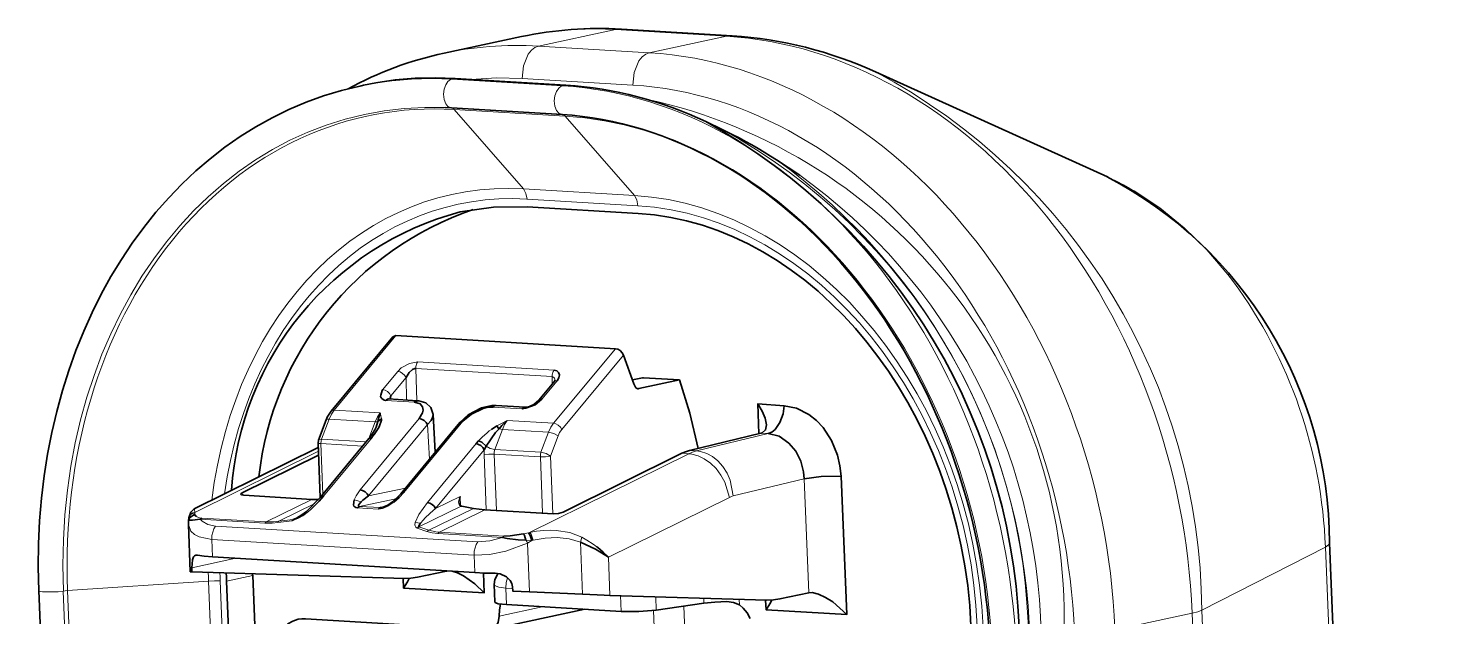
# Model space of a CAD drawing. Header units: millimetres. Extents: x 0 to 174, y 0 to 33.
# Drawn here: x 26.841 to 28.778, y 27.403 to 28.202 of the extents above; entities that cross this region are included whole.
import ezdxf

# ---------------------------------------------------------------- set-up
doc = ezdxf.new("R2010")
doc.units = ezdxf.units.MM
doc.layers.add('PDF_Geomertry', color=7, linetype='Continuous', true_color=0x405f80)

# ---------------------------------------------------------------- blocks, each defined once
blk = doc.blocks.new('SYM_BSB04473_001')
at = {"layer": 'PDF_Geomertry', "color": 7, "lineweight": 35}
for points in [[(0.8016, 3.513), (0.4866, 3.6556, 0.091971), (0.292, 3.7048), (0.1415, 3.7138, 0.067166), (0.0056, 3.7037), (-0.0994, 3.6812, 0.072013), (-0.2301, 3.6327)], [(0.6097, -1.9019), (0.6091, -1.899), (0.6095, -1.8953), (0.6102, -1.894), (0.6105, -1.8935), (0.611, -1.8931), (0.6517, -1.8578), (0.6895, -1.8178, 0.187054), (0.8516, -1.299), (0.6823, 2.8734, 0.271753), (0.2559, 3.588, 0.095127), (0.066, 3.6378), (-0.0845, 3.6469), (-0.1117, 3.6477), (-0.139, 3.647), (-0.1659, 3.6447), (-0.1924, 3.6408), (-0.2091, 3.6376), (-0.2138, 3.6365)], [(0.8015, 3.513, -0.277426), (1.1035, 3.0153), (1.2728, -1.1572), (1.2731, -1.2027), (1.2687, -1.2592), (1.259, -1.3148), (1.2452, -1.3648), (1.228, -1.4102)], [(0.1641, 3.4631), (0.0135, 3.4722), (-0.0326, 3.4717), (-0.0778, 3.4652, 0.322089), (-0.3884, 3.0866)], [(-0.6502, 2.9501), (-0.4809, -1.2223, 0.342168), (0.0922, -1.9803)]]:
    blk.add_lwpolyline(points, format="xyb", dxfattribs=at)
at = {"layer": 'PDF_Geomertry', "color": 7, "lineweight": 13}
for points in [[(0.1415, 3.7138), (0.1376, 3.7138), (0.1335, 3.7133), (0.2841, 3.7042), (0.1792, 3.6817), (0.0287, 3.6908), (0.1335, 3.7133), (0.1059, 3.7141), (0.0784, 3.7134), (0.0512, 3.711), (0.0241, 3.7073), (0.0056, 3.7037)], [(0.292, 3.7048), (0.2881, 3.7048), (0.2841, 3.7042)], [(0.1792, 3.6817), (0.1744, 3.6798), (0.1697, 3.6762), (0.1652, 3.6708), (0.1587, 3.6549), (0.157, 3.6377), (0.0065, 3.6467), (-0.0284, 3.6474), (-0.063, 3.6455)], [(-0.0858, 3.6047), (-0.0876, 3.6062), (-0.0885, 3.6065), (-0.0895, 3.6067), (-0.0944, 3.6087), (-0.0974, 3.6124), (-0.0995, 3.6183), (-0.1003, 3.6252), (-0.0995, 3.6323), (-0.0974, 3.6383), (-0.0944, 3.6427), (-0.091, 3.6452), (-0.0892, 3.6458), (-0.1166, 3.6467), (-0.1437, 3.6459), (-0.1706, 3.6437), (-0.1972, 3.6398), (-0.2138, 3.6365)], [(-0.0845, 3.6469), (-0.0892, 3.6458), (0.0613, 3.6367), (0.0595, 3.6362), (0.0562, 3.6337), (0.0531, 3.6292), (0.051, 3.6233), (0.0502, 3.6162), (0.051, 3.6092), (0.0531, 3.6034), (0.0563, 3.5997), (0.061, 3.5977), (0.062, 3.5974), (0.063, 3.5972), (0.0648, 3.5956), (0.0915, 3.5933), (0.1183, 3.5892), (0.1452, 3.5837), (0.172, 3.5763), (0.199, 3.5674), (0.2256, 3.5569)], [(0.066, 3.6378), (0.0613, 3.6367)], [(0.1591, 3.4876), (0.1623, 3.4815), (0.1637, 3.4737), (0.0131, 3.4827), (0.0117, 3.4905), (0.0084, 3.4966)], [(-0.1847, 3.1837), (-0.1862, 3.1919), (-0.2488, 3.1956), (-0.1649, 3.2972)], [(0.1331, 3.2792), (0.0491, 3.1779), (-0.0137, 3.1816), (-0.0224, 3.1772), (-0.0278, 3.1742)], [(-0.1353, 3.2613), (-0.1365, 3.2595), (-0.1378, 3.2549), (-0.138, 3.2524), (0.0472, 3.2413), (0.0473, 3.2438), (0.0487, 3.2484), (0.0498, 3.2502), (-0.1353, 3.2613), (-0.1465, 3.2592), (-0.1577, 3.253), (-0.1626, 3.2483), (-0.1831, 3.2234), (-0.1798, 3.2227), (-0.1766, 3.2208), (-0.1738, 3.2181), (-0.172, 3.2152), (-0.1513, 3.2401), (-0.1533, 3.243), (-0.156, 3.2456), (-0.1592, 3.2476), (-0.1626, 3.2483)], [(0.0481, 3.0547), (0.0449, 3.133), (0.0552, 3.1605), (0.0574, 3.1654), (0.0602, 3.1695), (0.144, 3.2706)], [(-0.1505, 3.2092), (-0.1513, 3.2401)], [(-0.1366, 3.2084), (-0.138, 3.2524)], [(0.0497, 3.2338), (0.0505, 3.2345), (0.0515, 3.2351), (0.0526, 3.2353), (0.054, 3.2353), (0.0334, 3.2105), (0.032, 3.2105), (0.0309, 3.2102), (0.0298, 3.2097), (0.0291, 3.209)], [(0.0474, 3.2312), (0.0472, 3.2413), (0.0497, 3.2402), (0.0505, 3.239), (0.0512, 3.2359)], [(0.1715, 3.2397), (0.1566, 3.2365)], [(0.1627, 3.2251), (0.1648, 3.2249)], [(-0.1788, 3.2087), (-0.1397, 3.2063)], [(-0.172, 3.2152), (-0.1717, 3.2105)], [(0.0063, 3.1976), (-0.0328, 3.1999)], [(-0.2702, 3.1548), (-0.2697, 3.1555), (-0.2688, 3.1559), (-0.2659, 3.1562), (-0.2556, 3.1835), (-0.193, 3.1798), (-0.2016, 3.1569)], [(-0.2599, 3.1823), (-0.2594, 3.1828), (-0.2585, 3.1834), (-0.2556, 3.1835), (-0.2526, 3.1902), (-0.2488, 3.1956), (-0.2502, 3.1956), (-0.2513, 3.1953), (-0.2531, 3.1941)], [(-0.1333, 3.1841), (-0.2134, 3.0872), (-0.2191, 3.0791), (-0.2219, 3.0735)], [(-0.1862, 3.1919), (-0.1899, 3.1865), (-0.193, 3.1798), (-0.191, 3.1799), (-0.1897, 3.1802)], [(-0.074, 3.1805), (-0.1541, 3.0835)], [(-0.0137, 3.1816), (-0.0173, 3.176), (-0.0203, 3.1695), (0.0423, 3.1658), (0.0453, 3.1723), (0.0491, 3.1779), (0.0524, 3.177), (0.0556, 3.1752), (0.0584, 3.1726), (0.0602, 3.1695)], [(-0.1944, 3.1624), (-0.1973, 3.1585), (-0.2635, 3.0785)], [(-0.1195, 3.129), (-0.1222, 3.1759), (-0.2023, 3.0791), (-0.1522, 3.0897)], [(-0.0353, 3.1695), (-0.0381, 3.1674), (-0.0417, 3.1644), (-0.0474, 3.1592), (-0.0527, 3.154)], [(-0.0249, 3.1703), (-0.0226, 3.1698), (-0.0203, 3.1695), (-0.0306, 3.142), (0.032, 3.1383), (0.0313, 3.1353), (0.0312, 3.1322), (-0.0316, 3.1359), (-0.0285, 3.0592)], [(0.108, 3.0098), (0.1028, 3.0135), (0.0945, 3.019), (0.0876, 3.0228), (0.0713, 3.0291), (0.0528, 3.032), (0.0456, 3.0323), (0.0359, 3.0319), (0.026, 3.0309), (0.0167, 3.0292), (0.2328, 3.1362), (0.237, 3.1358), (0.2456, 3.1335), (0.254, 3.1295), (0.2623, 3.1235), (0.2699, 3.1162), (0.2766, 3.1074), (0.2819, 3.0977), (0.2881, 3.077), (0.2908, 3.0781), (0.2934, 3.079), (0.2891, 3.1002), (0.2848, 3.1101), (0.2791, 3.119), (0.2724, 3.1265), (0.2649, 3.1324), (0.2572, 3.1367), (0.249, 3.1394), (0.2433, 3.1401), (0.3408, 3.1638), (0.3313, 3.1644)], [(0.0342, 3.0555), (0.0312, 3.1322), (0.0384, 3.1323), (0.0449, 3.133), (0.0391, 3.1366), (0.032, 3.1383), (0.0423, 3.1658), (0.0494, 3.164), (0.0552, 3.1605)], [(-0.2703, 3.1397), (-0.4381, 3.0566), (-0.4381, 3.056), (-0.4383, 3.0541)], [(-0.4099, 3.038), (-0.4123, 3.0344), (-0.4151, 3.0251), (-0.4152, 3.0199), (-0.0588, 2.9985), (-0.0587, 3.0037), (-0.0559, 3.013), (-0.0537, 3.0167), (-0.0373, 3.0179), (-0.0202, 3.0226), (-0.108, 3.0278), (-0.1158, 3.0288), (-0.1228, 3.0306), (-0.1363, 3.0352), (-0.138, 3.0363), (-0.139, 3.0383), (-0.1391, 3.0397), (-0.1387, 3.0427), (-0.134, 3.0537), (-0.1223, 3.0701), (-0.0562, 3.1501)], [(-0.2052, 3.1524), (-0.2659, 3.1562), (-0.2667, 3.1533), (-0.2669, 3.1501), (-0.2697, 3.1503), (-0.2705, 3.1506), (-0.2706, 3.1508), (-0.2708, 3.1509), (-0.2708, 3.1509), (-0.2708, 3.1509)], [(-0.2641, 3.0815), (-0.2669, 3.1501), (-0.2099, 3.1466)], [(-0.0426, 3.1465), (-0.0369, 3.1434), (-0.0306, 3.142), (-0.0315, 3.1391), (-0.0316, 3.1359), (-0.039, 3.1359), (-0.0453, 3.1352), (-0.0453, 3.1385), (-0.0449, 3.1417), (-0.1112, 3.0617), (-0.1187, 3.0553), (-0.1258, 3.0485), (-0.1277, 3.0465), (-0.1316, 3.042), (-0.1387, 3.0427)], [(0.2338, 3.1406), (0.2433, 3.1401), (0.238, 3.1385), (0.2328, 3.1362), (0.2234, 3.1369)], [(-0.0453, 3.1352), (-0.0423, 3.0601)], [(0.396, 2.9472), (0.3898, 3.1024), (0.2934, 3.079)], [(-0.3735, 3.0801), (-0.3737, 3.0831)], [(-0.439, 3.0615), (-0.439, 3.0615), (-0.439, 3.0615), (-0.4388, 3.0613), (-0.4388, 3.0609), (-0.4381, 3.0566), (-0.441, 3.0558), (-0.4435, 3.0541), (-0.4463, 3.0491)], [(-0.2792, 3.0742), (-0.3412, 3.0435), (-0.3313, 3.0435), (-0.3241, 3.0444), (-0.3248, 3.0437), (-0.3253, 3.0427)], [(-0.2945, 3.0519), (-0.3047, 3.047), (-0.3241, 3.0444), (-0.2752, 3.0685)], [(-0.2124, 3.0709), (-0.2212, 3.0735), (-0.2219, 3.0734)], [(-0.2174, 3.0627), (-0.189, 3.061), (-0.1828, 3.0619), (-0.1759, 3.0651), (-0.168, 3.0703)], [(-0.1649, 3.0751), (-0.2145, 3.0647), (-0.186, 3.063), (-0.181, 3.0641)], [(-0.1681, 3.0702), (-0.1708, 3.0702)], [(-0.0762, 3.0652), (-0.1337, 3.0367), (-0.1201, 3.0322), (-0.0597, 3.062)], [(-0.0773, 3.0656), (-0.0778, 3.0783), (-0.1112, 3.0617)], [(0.1258, 2.9437), (0.1237, 2.9956), (0.2881, 3.077)], [(-0.4467, 3.0462), (-0.4466, 3.0462), (-0.4467, 3.0453), (-0.4469, 3.0445)], [(-0.4381, 3.056), (-0.441, 3.0552), (-0.4435, 3.0535), (-0.4455, 3.0513), (-0.4465, 3.0485)], [(-0.436, 3.0508), (-0.4331, 3.0495), (-0.4317, 3.0492), (-0.4288, 3.0488), (-0.3412, 3.0435), (-0.3422, 3.0428), (-0.3431, 3.042)], [(-0.0537, 3.0167), (-0.4099, 3.038), (-0.4205, 3.0401), (-0.4281, 3.0444), (-0.4308, 3.0472), (-0.3431, 3.042), (-0.3333, 3.042), (-0.3253, 3.0427), (-0.3058, 3.0453), (-0.2973, 3.0485), (-0.2917, 3.0519), (-0.284, 3.0578), (-0.2808, 3.0606)], [(-0.2919, 3.0519), (-0.2941, 3.0523)], [(-0.044, 3.0602), (-0.106, 3.0295), (-0.1106, 3.0299), (-0.1201, 3.0322), (-0.1215, 3.0315), (-0.1228, 3.0306)], [(-0.4469, 3.0401), (-0.4435, 3.0309), (-0.4388, 3.0265), (-0.4322, 3.0233), (-0.4152, 3.0199), (-0.4142, 2.996)], [(-0.0183, 3.0242), (-0.106, 3.0295), (-0.107, 3.0288), (-0.108, 3.0278)], [(0.0213, 3.0188), (0.0194, 3.0255), (0.0181, 3.028), (0.0167, 3.0292), (0.0149, 3.0288), (0.0083, 3.0273)], [(0.0887, 2.9452), (0.0858, 3.016), (0.0703, 3.0208), (0.0542, 3.0224), (0.0377, 3.0216), (0.0213, 3.0188), (0.0195, 3.0184), (0.0138, 3.0149), (0.0128, 3.0169), (0.0117, 3.0187), (0.0195, 3.0184)], [(0.0858, 3.016), (0.0877, 3.0228)], [(-0.0578, 2.9747), (-0.0588, 2.9985), (-0.0378, 2.9994), (-0.0156, 3.004), (0.0138, 3.0149), (0.0166, 2.9484)], [(-0.4424, 2.9813), (-0.3824, 2.9941)], [(-0.4199, 2.9749), (-0.4198, 2.9691), (-0.4197, 2.9631), (-0.4113, 2.9635), (-0.4037, 2.9633)], [(-0.4041, 2.9744), (-0.404, 2.9688), (-0.4037, 2.9633), (-0.3891, 2.6047)], [(-0.3952, 2.9628), (-0.3595, 2.9705)], [(-0.0133, 2.9677), (-0.0153, 2.961), (-0.0159, 2.9537), (-0.0063, 2.9531)], [(-0.6502, 2.9501), (-0.6502, 2.9499), (-0.6502, 2.9499), (-0.6501, 2.9498), (-0.6495, 2.9495), (-0.6452, 2.9485), (-0.6241, 2.9487), (-0.6169, 2.9495)], [(-0.611, 2.9502), (-0.6142, 2.9499), (-0.6169, 2.9495), (-0.5909, 2.3078)], [(-0.5852, 2.311), (-0.611, 2.9502), (-0.4197, 2.9631), (-0.3951, 2.3581)], [(-0.0315, 2.9585), (-0.0312, 2.9577), (-0.0306, 2.9572), (-0.029, 2.956), (-0.0253, 2.9549), (-0.0159, 2.9537), (-0.0149, 2.9312)], [(-0.0249, 2.9156), (0.0338, 2.9281)], [(0.1399, 2.9433), (0.1408, 2.9217)], [(0.188, 2.9419), (0.1887, 2.9237)], [(0.226, 2.9291), (0.2338, 2.737)], [(0.2535, 2.933), (0.2533, 2.9398)], [(0.3016, 2.9306), (0.3013, 2.9383)], [(0.1848, 2.9233), (0.1922, 2.742)], [(1.086, -1.253), (1.0938, -1.251), (1.0991, -1.2491), (0.9298, 2.9234), (0.9245, 2.9213), (0.9167, 2.9194)]]:
    blk.add_lwpolyline(points, dxfattribs=at)
for points in [[(0.0065, 3.6467), (0.0081, 3.664), (0.0147, 3.6798), (0.0191, 3.6852), (0.0238, 3.6888), (0.0287, 3.6908, 0.14219), (-0.2278, 3.6333)], [(0.8017, 3.5128), (0.8062, 3.5109), (0.8151, 3.5066), (0.8237, 3.502), (0.8323, 3.4973), (0.838, 3.494), (0.873, 3.4708), (0.906, 3.4438), (0.9369, 3.4135), (0.9653, 3.3803), (0.9731, 3.3701, -0.149394), (1.0977, 3.0094), (0.9298, 2.9234, 0.275546), (0.4866, 3.6556)], [(0.7056, -1.799, 0.187268), (0.8638, -1.2926), (0.8648, -1.2919), (0.8658, -1.2913), (0.6963, 2.881), (0.6955, 2.8805), (0.6945, 2.8799, 0.2722), (0.2784, 3.5773)], [(0.7559, -1.7309, 0.153248), (0.8658, -1.2913), (0.8808, -1.2806), (0.7115, 2.8917), (0.6963, 2.881, 0.236094), (0.3522, 3.5359)], [(0.7762, -1.6992, 0.153429), (0.8808, -1.2806), (0.8849, -1.2794), (0.893, -1.2783), (0.9119, -1.2778), (0.7426, 2.8945), (0.7237, 2.8942), (0.7156, 2.8931), (0.7115, 2.8917, 0.236284), (0.3837, 3.5152)], [(1.1035, 3.0153), (1.1033, 3.0138), (1.1022, 3.0124), (1.0977, 3.0094), (1.267, -1.1631), (1.0991, -1.2491, -0.191951), (0.9277, -1.7851)], [(0.6391, -1.9441, 0.29997), (0.9812, -1.2755), (1.086, -1.253), (0.9167, 2.9194), (0.8119, 2.8969)]]:
    blk.add_lwpolyline(points, format="xyb", dxfattribs=at)
at = {"layer": 'PDF_Geomertry', "color": 7, "lineweight": 35}
for points in [[(0.0609, 3.5977), (-0.0897, 3.6067), (-0.0977, 3.6072), (-0.0894, 3.6066), (0.0612, 3.5976)], [(0.3837, 3.5152), (0.3522, 3.5359), (0.3438, 3.5412), (0.3355, 3.5465), (0.3272, 3.5515), (0.3185, 3.5565), (0.3099, 3.5612), (0.3013, 3.5659), (0.2926, 3.5703), (0.2837, 3.5748), (0.2784, 3.5773), (0.2559, 3.588)], [(-0.2598, 3.1823), (-0.2584, 3.1859), (-0.2531, 3.1941), (-0.1692, 3.2955), (-0.1649, 3.2972), (0.1331, 3.2792), (0.1363, 3.2784), (0.1395, 3.2766), (0.1422, 3.2738), (0.144, 3.2706), (0.1584, 3.2315), (0.1587, 3.2306), (0.1591, 3.2297), (0.1599, 3.2277), (0.161, 3.2262), (0.1637, 3.2248), (0.1642, 3.2248), (0.1648, 3.2249), (0.2202, 3.2367)], [(-0.138, 3.2523), (-0.1394, 3.2522), (-0.1426, 3.2509), (-0.147, 3.2469), (-0.1513, 3.2399)], [(0.0512, 3.2363), (0.0497, 3.2338), (0.0291, 3.209), (0.0222, 3.2033), (0.014, 3.1999), (0.0102, 3.1997)], [(0.0498, 3.2502), (0.0537, 3.2492), (0.056, 3.2469), (0.0572, 3.2437), (0.0565, 3.2398), (0.054, 3.2353)], [(0.1565, 3.2367), (0.1698, 3.2395)], [(0.1698, 3.2397), (0.1715, 3.2397), (0.2202, 3.2367), (0.2344, 3.1913), (0.2455, 3.1434)], [(-0.1831, 3.2234), (-0.1833, 3.2233), (-0.1835, 3.2224), (-0.1856, 3.216), (-0.1858, 3.2144), (-0.1853, 3.2134), (-0.184, 3.2115), (-0.1808, 3.2092), (-0.1788, 3.2087), (-0.178, 3.2097), (-0.177, 3.2102), (-0.1759, 3.2106), (-0.1749, 3.2108), (-0.1358, 3.2083), (-0.1337, 3.2081), (-0.1244, 3.2054), (-0.1176, 3.1992), (-0.1145, 3.1898), (-0.1151, 3.1858), (-0.1172, 3.1817), (-0.1222, 3.1759), (-0.124, 3.179), (-0.1267, 3.1815), (-0.1301, 3.1833), (-0.1333, 3.1841), (-0.1287, 3.1919), (-0.1278, 3.1956), (-0.1287, 3.2003), (-0.1319, 3.2041), (-0.1397, 3.2063), (-0.1358, 3.2084)], [(-0.1758, 3.2108), (-0.1749, 3.2108)], [(-0.1719, 3.2151), (-0.1734, 3.2106)], [(0.0334, 3.2105), (0.024, 3.203), (0.0117, 3.1981), (0.0063, 3.1976), (0.0102, 3.1997), (-0.029, 3.202), (-0.0299, 3.2019), (-0.0309, 3.2016), (-0.032, 3.2009), (-0.0328, 3.1999), (-0.0394, 3.1995), (-0.0466, 3.1978), (-0.0624, 3.1903), (-0.074, 3.1805), (-0.0783, 3.179), (-0.1584, 3.082), (-0.1576, 3.0828), (-0.1566, 3.0833), (-0.1555, 3.0835), (-0.1541, 3.0835), (-0.1606, 3.0766), (-0.168, 3.0703)], [(0.3265, 3.204), (0.3326, 3.1941), (0.3367, 3.1845), (0.3385, 3.1758), (0.3373, 3.1688), (0.3327, 3.1648), (0.3313, 3.1644), (0.3309, 3.1642), (0.2338, 3.1406), (0.2285, 3.1391), (0.2234, 3.1369), (0.0623, 3.057), (0.0559, 3.0551), (0.0485, 3.0547), (-0.044, 3.0602), (-0.0517, 3.0609), (-0.0597, 3.062), (-0.0755, 3.0651), (-0.0758, 3.0651), (-0.0762, 3.0652), (-0.0785, 3.0667), (-0.0795, 3.0705), (-0.0778, 3.0783)], [(-0.0783, 3.179), (-0.067, 3.1892), (-0.0487, 3.1987), (-0.0349, 3.2019), (-0.029, 3.2019)], [(0.3281, 3.1635), (0.3265, 3.204), (0.3624, 3.2017), (0.3794, 3.1983), (0.3958, 3.1899), (0.4062, 3.1817), (0.4155, 3.1719), (0.4269, 3.1542), (0.4349, 3.1342), (0.4383, 3.1201), (0.4398, 3.1058), (0.4474, 2.9176), (0.3378, 2.9241), (0.3373, 2.9372)], [(0.3624, 3.2017), (0.3609, 3.1906), (0.3567, 3.179), (0.3502, 3.1695), (0.3456, 3.1659), (0.3408, 3.1638), (0.3555, 3.1601), (0.3687, 3.1509), (0.3781, 3.1398), (0.3849, 3.1263), (0.3888, 3.1116), (0.3898, 3.1024), (0.4127, 3.1052), (0.4398, 3.1058)], [(-0.2599, 3.1823), (-0.2702, 3.1548), (-0.2708, 3.1509), (-0.2678, 3.0767)], [(-0.1897, 3.1802), (-0.1847, 3.1837), (-0.1848, 3.1819), (-0.1877, 3.1731), (-0.189, 3.1706), (-0.1944, 3.1624), (-0.1991, 3.1603), (-0.1937, 3.1687), (-0.1919, 3.1724)], [(-0.1862, 3.1919), (-0.1891, 3.1826), (-0.1897, 3.1802), (-0.192, 3.1724)], [(-0.1145, 3.1899), (-0.1117, 3.1385)], [(-0.0137, 3.1816), (-0.0209, 3.1749), (-0.0249, 3.1703), (-0.0295, 3.1654), (-0.0426, 3.1465)], [(-0.1973, 3.1585), (-0.2015, 3.1569), (-0.199, 3.1603)], [(-0.0251, 3.1703), (-0.0278, 3.1742), (-0.0353, 3.1695)], [(-0.436, 3.0508), (-0.4378, 3.0523), (-0.4383, 3.0541), (-0.4456, 3.0492), (-0.4467, 3.0462), (-0.4465, 3.0485), (-0.4463, 3.0491), (-0.4438, 3.0567), (-0.439, 3.0615), (-0.2705, 3.1449)], [(-0.2678, 3.077), (-0.2016, 3.157)], [(-0.2701, 3.1345), (-0.3737, 3.0831), (-0.3752, 3.0823), (-0.3756, 3.0817), (-0.3756, 3.0813), (-0.3756, 3.0812), (-0.3756, 3.081), (-0.3753, 3.0808), (-0.3747, 3.0804), (-0.3717, 3.0798), (-0.2792, 3.0742), (-0.2702, 3.0741)], [(-0.2023, 3.0791), (-0.2042, 3.082), (-0.207, 3.0847), (-0.2102, 3.0865), (-0.2134, 3.0872)], [(-0.1838, 3.0633), (-0.176, 3.0666), (-0.1708, 3.0702), (-0.1633, 3.0766), (-0.1583, 3.082)], [(-0.2808, 3.0606), (-0.2763, 3.0648), (-0.2694, 3.0719), (-0.2635, 3.0785), (-0.2648, 3.0785), (-0.266, 3.0783), (-0.267, 3.0777), (-0.2677, 3.077), (-0.2867, 3.0578), (-0.2941, 3.0523), (-0.2988, 3.0494), (-0.3003, 3.0485), (-0.3047, 3.047), (-0.3052, 3.0463), (-0.3058, 3.0453)], [(-0.2217, 3.0735), (-0.2227, 3.067), (-0.222, 3.0651), (-0.2195, 3.0631), (-0.2174, 3.0627), (-0.216, 3.064), (-0.2145, 3.0647), (-0.2148, 3.0648), (-0.2158, 3.0651), (-0.2159, 3.0653), (-0.216, 3.0659), (-0.216, 3.0663), (-0.2155, 3.0674), (-0.2124, 3.0709), (-0.2101, 3.073), (-0.2023, 3.079)], [(-0.184, 3.0633), (-0.186, 3.063), (-0.1876, 3.0623), (-0.189, 3.061)], [(-0.1112, 3.0617), (-0.1131, 3.0648), (-0.1159, 3.0674), (-0.1191, 3.0692), (-0.1223, 3.0701)], [(-0.4467, 3.0462), (-0.4469, 3.0445), (-0.447, 3.0401)], [(-0.4288, 3.0488), (-0.4299, 3.0481), (-0.4308, 3.0472), (-0.4412, 3.0459), (-0.4456, 3.0459), (-0.4465, 3.0462), (-0.4466, 3.0462)], [(-0.1316, 3.042), (-0.1338, 3.0383), (-0.134, 3.0373), (-0.134, 3.037), (-0.1337, 3.0367), (-0.1351, 3.036), (-0.1363, 3.0352)], [(-0.4469, 3.0401), (-0.4444, 2.9759), (-0.4423, 2.9756), (-0.4424, 2.9813), (-0.4416, 2.9922), (-0.4401, 2.996), (-0.4387, 2.9974), (-0.4369, 2.9983), (-0.4348, 2.9983), (-0.4256, 2.997), (-0.4142, 2.996), (-0.0578, 2.9747), (-0.0447, 2.9741), (-0.0301, 2.974), (-0.0234, 2.9731), (-0.0147, 2.969), (-0.0098, 2.964), (-0.0074, 2.9597), (-0.0065, 2.9551), (-0.0062, 2.9495), (0.0166, 2.9484), (0.0887, 2.9452), (0.0984, 2.9448), (0.1083, 2.9444), (0.1181, 2.944), (0.1258, 2.9437), (0.3391, 2.9372), (0.3478, 2.9374), (0.3567, 2.9388), (0.396, 2.9472), (0.4005, 2.9474), (0.4091, 2.9455), (0.4187, 2.941), (0.4284, 2.9348), (0.4474, 2.9176)], [(0.0195, 3.0184), (0.0176, 3.0251), (0.0162, 3.0274), (0.0149, 3.0288)], [(0.0858, 3.016), (0.1063, 3.0066), (0.1237, 2.9956), (0.1167, 3.0026), (0.1092, 3.0088), (0.108, 3.0098)], [(-0.0953, 2.9769), (-0.0965, 2.9767), (-0.1358, 2.9683), (-0.1447, 2.967), (-0.1534, 2.9667), (-0.4423, 2.9756)], [(-0.3955, 2.9742), (-0.3953, 2.9685), (-0.3952, 2.9628), (-0.3808, 2.6095)], [(-0.3597, 2.9731), (-0.3597, 2.9717), (-0.3595, 2.9705), (-0.3455, 2.6224)], [(-0.0462, 2.9742), (-0.0451, 2.9472), (-0.1547, 2.9537), (-0.1552, 2.9667)], [(-0.1547, 2.9537), (-0.1494, 2.9619), (-0.1469, 2.9667)], [(-0.0884, 2.9765), (-0.0812, 2.9742), (-0.0733, 2.9703), (-0.0578, 2.9594), (-0.0451, 2.9472)], [(0.3163, 2.9122), (0.3122, 2.9198), (0.3069, 2.9263), (0.3016, 2.9306), (0.2935, 2.9342), (0.2845, 2.9352), (0.2683, 2.9345), (0.2535, 2.933), (0.1887, 2.9237), (0.1648, 2.9217), (0.1408, 2.9217), (-0.0149, 2.9312), (-0.0259, 2.9324), (-0.0292, 2.9334), (-0.0301, 2.9338), (-0.0303, 2.9341), (-0.0305, 2.9345), (-0.0305, 2.9347), (-0.0315, 2.9585), (-0.0308, 2.9653), (-0.026, 2.9737)], [(-0.3233, 2.6316), (-0.3323, 2.8562), (-0.3303, 2.8758), (-0.3231, 2.8929), (-0.3117, 2.9048), (-0.3049, 2.9088), (-0.2977, 2.9112), (-0.2927, 2.9119), (-0.2877, 2.9119), (-0.0398, 2.897), (-0.0381, 2.897), (-0.0365, 2.8973), (-0.0323, 2.8991), (-0.0288, 2.9023), (-0.0262, 2.9069), (-0.0249, 2.9156), (-0.0245, 2.924), (-0.0227, 2.9319)], [(0.3378, 2.9241), (0.3431, 2.9324), (0.3456, 2.9373)], [(-0.0365, 2.8973), (0.0916, 2.9248)]]:
    blk.add_lwpolyline(points, dxfattribs=at)
at = {"layer": 'PDF_Geomertry', "color": 7, "lineweight": 13}
blk.add_lwpolyline([(-0.0858, 3.6047), (0.0084, 3.4966), (0.1591, 3.4876), (0.0648, 3.5956)], close=True, dxfattribs=at)
at = {"layer": 'PDF_Geomertry', "color": 7, "lineweight": 35}
for points in [[(-0.0449, 3.1417), (-0.0426, 3.1465), (-0.0481, 3.1522), (-0.0527, 3.154), (-0.0562, 3.1501), (-0.0497, 3.1474), (-0.0469, 3.1448)], [(0.0083, 3.0273), (-0.0097, 3.0245), (-0.0183, 3.0242), (-0.0194, 3.0235), (-0.0202, 3.0226), (-0.0137, 3.0209), (0.001, 3.0191), (0.0117, 3.0187), (0.0097, 3.0252), (0.0087, 3.0269)]]:
    blk.add_lwpolyline(points, close=True, dxfattribs=at)
at = {"layer": 'PDF_Geomertry', "color": 7, "lineweight": 13}
blk.add_arc((0.0217, 2.914), 0.7212, 358.4537, 77.6851, dxfattribs=at)
at = {"layer": 'PDF_Geomertry', "color": 7, "lineweight": 35}
blk.add_arc((0.0796, 3.0584), 0.4332, 108.7952, 173.8207, dxfattribs=at)
at = {"layer": 'PDF_Geomertry', "color": 7, "lineweight": 13}
for centre, major_axis, ratio, start_param, end_param in [((0.3146, 2.9563), (-0.1593, 0.7382), 0.787663, 4.494771, 6.066453), ((0.2084, 2.9316), (-0.1563, 0.7409), 0.78785, 4.501552, 6.069877), ((0.0905, 2.9063), (-0.1523, 0.7214), 0.78701, 4.501446, 6.070749), ((0.1843, 2.9266), (-0.1481, 0.7023), 0.788461, 4.50129, 6.069404), ((-0.0605, 2.9156), (-0.1479, 0.682), 0.787444, 6.081254, 7.635826), ((-0.0596, 2.9193), (-0.142, 0.6769), 0.788195, 6.070415, 7.645121), ((0.087, 2.905), (-0.1428, 0.6843), 0.78856, 4.504501, 6.070952), ((0.0361, 2.9293), (-0.1286, 0.5589), 0.783542, 6.058349, 7.419373), ((0.0379, 2.9329), (-0.1209, 0.5422), 0.784701, 6.062526, 7.406707), ((0.1816, 2.9275), (-0.1191, 0.5529), 0.787817, 4.495408, 6.066084), ((0.1854, 2.9279), (-0.115, 0.5389), 0.78794, 4.49771, 6.068058)]:
    blk.add_ellipse(centre, major_axis=major_axis, ratio=ratio, start_param=start_param, end_param=end_param, dxfattribs=at)
at = {"layer": 'PDF_Geomertry', "color": 7, "lineweight": 35}
for centre, major_axis, ratio, start_param, end_param in [((-0.0593, 2.9163), (-0.1557, 0.7199), 0.792895, 6.281343, 7.637911), ((0.0898, 2.9074), (-0.1462, 0.6816), 0.782571, 4.495686, 6.068041), ((0.1831, 2.9248), (-0.1085, 0.5322), 0.789126, 4.510847, 6.074158)]:
    blk.add_ellipse(centre, major_axis=major_axis, ratio=ratio, start_param=start_param, end_param=end_param, dxfattribs=at)

msp = doc.modelspace()

# ---------------------------------------------------------------- block references
msp.add_blockref('SYM_BSB04473_001', (27.5049, 24.4877))

doc.saveas('drawing.dxf')
